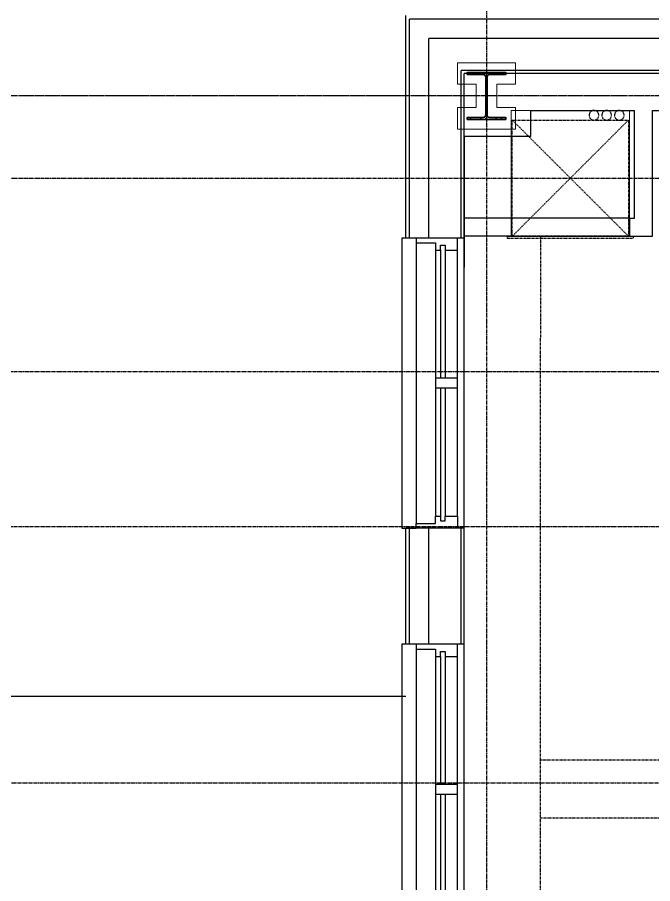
# Model space of a CAD drawing. Header units: inches. Extents: x -6955 to 13123, y -1334 to 3701.
# Drawn here: x 5807.4 to 5938.7, y 2026.7 to 2205.8 of the extents above; entities that cross this region are included whole.
import ezdxf

# ---------------------------------------------------------------- set-up
doc = ezdxf.new("R2010")
doc.units = ezdxf.units.IN
doc.header["$MEASUREMENT"] = 0
for name, pattern in [('CENTER2', [1.125, 0.75, -0.125, 0.125, -0.125]), ('DASHDOT2', [0.5, 0.25, -0.125, 0, -0.125]), ('HIDDEN2', [0.1875, 0.125, -0.0625])]:
    doc.linetypes.add(name, pattern=pattern)
for name, color, linetype, lineweight in [('A-Detl-Hatch', 1, 'Continuous', 18), ('A-Detl-Wide', 2, 'Continuous', 35), ('S-Detl-Hatch', 1, 'Continuous', 18)]:
    doc.layers.add(name, color=color, linetype=linetype, lineweight=lineweight)
for name, color, linetype in [('A-Door-Head', 8, 'Continuous'), ('A-Flor-Soffit', 6, 'HIDDEN2'), ('A-Glaz', 7, 'Continuous'), ('A-Glaz-Sill', 8, 'Continuous'), ('A-Grid(SmallScale)', 11, 'CENTER2'), ('A-HVAC', 6, 'HIDDEN2'), ('A-Roof-Below', 1, 'Continuous'), ('A-Wall-Full', 7, 'Continuous'), ('A-Wall-Hatch', 15, 'Continuous')]:
    doc.layers.add(name, color=color, linetype=linetype)
doc.layers.add('G-Anno-Nplt', color=140, linetype='Continuous', lineweight=18, plot=False)
doc.layers.add('Zoning Envelope', color=7, linetype='DASHDOT2', true_color=0xaa0061)

# ---------------------------------------------------------------- blocks, each defined once
blk = doc.blocks.new('EXTERIOR WINDOW 3')
at = {"layer": 'A-Glaz'}
for p, q in [((5693, -8445.75), (5693, -8419.25)), ((5694, -8445.75), (5694, -8419.25)), ((5695, -8474.25), (5695, -8419.25)), ((5693, -8474.25), (5693, -8447.75)), ((5694, -8474.25), (5694, -8447.75))]:
    blk.add_line(p, q, dxfattribs=at)
for points in [[(5693, -8419.25), (5690.5, -8419.25), (5690.5, -8416.75), (5699, -8416.75), (5699, -8417.75), (5695, -8417.75), (5695, -8419.25), (5694, -8419.25), (5694, -8418.25), (5693, -8418.25), (5693, -8419.25)], [(5693, -8474.25), (5690.5, -8474.25), (5690.5, -8476.75), (5699, -8476.75), (5699, -8475.75), (5695, -8475.75), (5695, -8474.25), (5694, -8474.25), (5694, -8475.25), (5693, -8475.25), (5693, -8474.25)]]:
    blk.add_lwpolyline(points, dxfattribs=at)
blk.add_lwpolyline([(5690.5, -8445.75), (5690.5, -8447.75), (5695, -8447.75), (5695, -8445.75)], close=True, dxfattribs=at)
at = {"layer": 'A-Glaz-Sill'}
for p, q in [((5689.12, -8416.75), (5689.12, -8476.75)), ((5699, -8475.75), (5699, -8417.75)), ((5690.5, -8419.25), (5690.5, -8474.25))]:
    blk.add_line(p, q, dxfattribs=at)
blk.add_lwpolyline([(5699, -8476.75), (5702, -8476.75), (5702, -8416.75), (5699, -8416.75)], dxfattribs=at)
blk = doc.blocks.new('*U18')
at = {"layer": 'A-Detl-Hatch'}
h = blk.add_hatch(dxfattribs=at)
h.set_pattern_fill('ANSI32', color=256, scale=6, style=0)
h.set_pattern_definition([(45, (0, -4.865), (-1.591, 1.591), []), (45, (1.0607, -4.865), (-1.591, 1.591), [])])
edge = h.paths.add_edge_path()
edge.add_line((3.98, -9.73), (3.98, -9.295))
edge.add_line((3.98, -9.295), (0.645, -9.295))
edge.add_arc((0.645, -8.795), 0.5, 180, 270, ccw=False)
edge.add_line((0.145, -8.795), (0.145, -0.935))
edge.add_arc((0.645, -0.935), 0.5, 90, 180, ccw=False)
edge.add_line((0.645, -0.435), (3.98, -0.435))
edge.add_line((3.98, -0.435), (3.98, 0))
edge.add_line((3.98, 0), (-3.98, 0))
edge.add_line((-3.98, 0), (-3.98, -0.435))
edge.add_line((-3.98, -0.435), (-0.645, -0.435))
edge.add_arc((-0.645, -0.935), 0.5, 0, 90, ccw=False)
edge.add_line((-0.145, -0.935), (-0.145, -8.795))
edge.add_arc((-0.645, -8.795), 0.5, -90, 0, ccw=False)
edge.add_line((-0.645, -9.295), (-3.98, -9.295))
edge.add_line((-3.98, -9.295), (-3.98, -9.73))
edge.add_line((-3.98, -9.73), (3.98, -9.73))
at = {"color": 0, "linetype": 'ByBlock'}
blk.add_lwpolyline([(3.98, -9.73), (3.98, -9.295), (0.645, -9.295, -0.4142136), (0.145, -8.795), (0.145, -0.935, -0.4142136), (0.645, -0.435), (3.98, -0.435), (3.98, 0), (-3.98, 0), (-3.98, -0.435), (-0.645, -0.435, -0.4142136), (-0.145, -0.935), (-0.145, -8.795, -0.4142136), (-0.645, -9.295), (-3.98, -9.295), (-3.98, -9.73)], format="xyb", close=True, dxfattribs=at)
blk = doc.blocks.new('W10X33')
at = {"layer": 'S-Detl-Hatch'}
blk.add_lwpolyline([(13773.78, -7310.28), (13773.78, -7305.84), (13769.95, -7305.84), (13769.95, -7300.98), (13773.78, -7300.98), (13773.78, -7296.55), (13761.82, -7296.55), (13761.82, -7300.98), (13765.66, -7300.98), (13765.66, -7305.84), (13761.82, -7305.84), (13761.82, -7310.28)], close=True, dxfattribs=at)
at = {"layer": 'A-Detl-Wide'}
blk.add_blockref('*U18', (13767.8, -7298.55), dxfattribs=at)
blk = doc.blocks.new('HVAC UNIT NICHE')
at = {"layer": 'A-Door-Head'}
blk.add_lwpolyline([(4, 0), (28.5, 0), (28.5, -3.75), (4, -3.75)], close=True, dxfattribs=at)
at = {"layer": 'A-HVAC'}
for p, q in [((4.25, 0), (28.25, -24)), ((4.25, -24), (28.25, 0))]:
    blk.add_line(p, q, dxfattribs=at)
for points in [[(3.25, 0), (29.25, 0), (29.25, 0.5), (3.25, 0.5)], [(4.25, -24), (28.25, -24), (28.25, 0), (4.25, 0)]]:
    blk.add_lwpolyline(points, close=True, dxfattribs=at)
for centre in [(21.13, -25), (23.75, -25), (26.36, -25)]:
    blk.add_circle(centre, 1, dxfattribs=at)
at = {"layer": 'A-Wall-Full'}
for p, q in [((4, 0), (0, 0)), ((4, -3.75), (4, 0)), ((28.5, 0), (33.25, 0)), ((28.5, -3.75), (28.5, 0)), ((33.25, 0), (33.25, -26)), ((4, -3.75), (0, -3.75)), ((28.5, -3.75), (29.5, -3.75)), ((29.5, -3.75), (29.5, -26))]:
    blk.add_line(p, q, dxfattribs=at)
at = {"layer": 'G-Anno-Nplt'}
blk.add_lwpolyline([(4, 0), (4, -26), (28.5, -26), (28.5, 0)], close=True, dxfattribs=at)
blk = doc.blocks.new('King Studio 2 -40')
at = {"layer": 'A-Flor-Soffit'}
for p, q in [((9.56, 264.88), (195, 264.78)), ((74.63, 147.25), (74.68, 264.84)), ((86.62, 147.24), (86.68, 264.84))]:
    blk.add_line(p, q, dxfattribs=at)
at = {"layer": 'A-Wall-Full'}
for p, q in [((215.63, 280.63), (188.58, 280.63)), ((195, 274.9), (195, 280.63)), ((198.75, 274.9), (198.75, 280.63)), ((215.63, 266.9), (215.63, 280.63)), ((221, 266.9), (215.63, 266.9))]:
    blk.add_line(p, q, dxfattribs=at)
for points in [[(221, 266.9), (221, 245.4)], [(221, 241.65), (221, 84.5), (214.89, 84.5), (214.89, 64.01), (221, 64.01), (221, 6.5)]]:
    blk.add_lwpolyline(points, dxfattribs=at)
at = {"layer": 'G-Anno-Nplt'}
blk.add_line((9.56, 280.63), (215.63, 280.63), dxfattribs=at)
at = {"layer": 'A-Wall-Full', "xscale": -1, "rotation": 90}
blk.add_blockref('HVAC UNIT NICHE', (195, 274.9), dxfattribs=at)

msp = doc.modelspace()

# ---------------------------------------------------------------- linework, layer by layer
at = {"layer": 'A-Grid(SmallScale)'}
for p, q in [((5904.3342, 3132.3201), (5904.3342, 1223.6428)), ((8345.3342, 2189.5773), (4537.3342, 2189.5773)), ((4555.5574, 2172.5773), (8345.3342, 2172.5773)), ((4552.2192, 2132.5773), (8345.3342, 2132.5773)), ((4552.2192, 2100.5773), (8345.3342, 2100.5773)), ((4537.3342, 2047.5773), (8345.3342, 2047.5773))]:
    msp.add_line(p, q, dxfattribs=at)
at = {"layer": 'A-Roof-Below'}
msp.add_lwpolyline([(5397.9592, 2065.4523), (5887.7092, 2065.4523)], dxfattribs=at)
at = {"layer": 'A-Wall-Full'}
for p, q in [((5887.7092, 2160.2023), (5887.7092, 2206.2023)), ((5899.7092, 2160.2023), (5899.7092, 2194.2023)), ((6519.9592, 2194.2023), (5899.7092, 2194.2023)), ((5899.7092, 2160.2023), (5887.7092, 2160.2023)), ((5899.7092, 2100.2023), (5887.7092, 2100.2023)), ((5887.7092, 2076.2023), (5887.7092, 2100.2023)), ((5899.7092, 2076.2023), (5899.7092, 2100.2023)), ((5899.7092, 2076.2023), (5887.7092, 2076.2023))]:
    msp.add_line(p, q, dxfattribs=at)
at = {"layer": 'A-Wall-Hatch'}
for p, q in [((5888.4592, 2160.2023), (5888.4592, 2205.4523)), ((6531.2092, 2205.4523), (5888.4592, 2205.4523)), ((5892.4592, 2160.2023), (5892.4592, 2201.4523)), ((6527.2092, 2201.4523), (5892.4592, 2201.4523)), ((5899.0842, 2160.2023), (5899.0842, 2194.8273)), ((6520.5842, 2194.8273), (5899.0842, 2194.8273)), ((5888.4592, 2076.2023), (5888.4592, 2100.2023)), ((5892.4592, 2076.2023), (5892.4592, 2100.2023)), ((5899.0842, 2076.2023), (5899.0842, 2100.2023))]:
    msp.add_line(p, q, dxfattribs=at)
at = {"layer": 'Zoning Envelope'}
msp.add_line((8345.3342, 2189.5773), (5277.3342, 2189.5773), dxfattribs=at)

# ---------------------------------------------------------------- block references
msp.add_blockref('W10X33', (-7863.4667, 9492.9901))
for name, p, rotation in [('King Studio 2 -40', (6180.3342, 1965.5773), 90), ('EXTERIOR WINDOW 3', (11588.8336, -6316.5477), 180), ('EXTERIOR WINDOW 3', (11588.8336, -6400.5477), 180)]:
    msp.add_blockref(name, p, dxfattribs=dict(rotation=rotation))

doc.saveas('drawing.dxf')
